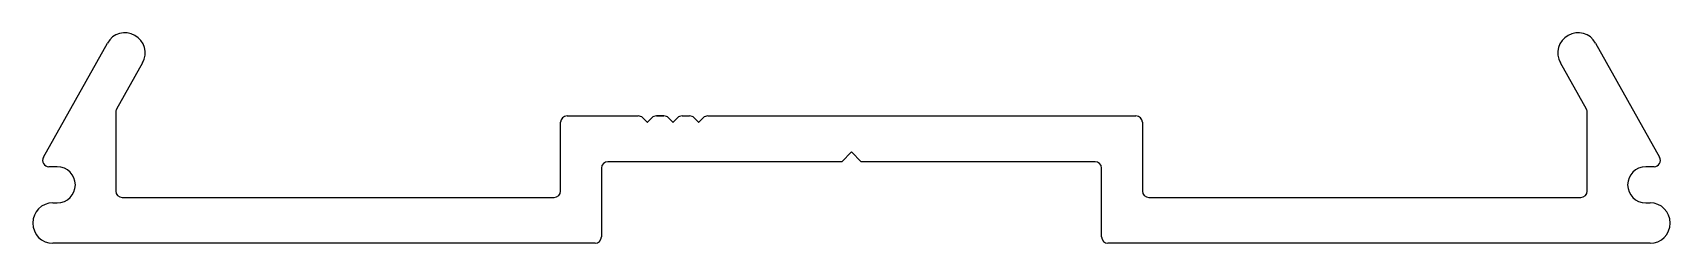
# Model space of a CAD drawing. Extents: x -31.8 to 31.8, y 0.3 to 8.4.
import ezdxf

# ---------------------------------------------------------------- set-up
doc = ezdxf.new("R2010")
doc.units = 0
doc.layers.add('1', color=7, linetype='CONTINUOUS')

msp = doc.modelspace()

# ---------------------------------------------------------------- linework, layer by layer
at = {"layer": '1', "color": 7, "linetype": 'CONTINUOUS'}
for p, q in [((-31.415, 3.604), (-28.927, 8.04)), ((28.903, 8.04), (31.391, 3.604)), ((-27.557, 7.272), (-28.57, 5.467)), ((28.546, 5.467), (27.533, 7.272)), ((-28.602, 5.344), (-28.602, 2.291)), ((-11.067, 5.211), (-9.053, 5.211)), ((-9.053, 5.211), (-8.302, 5.211)), ((-8.302, 5.211), (-8.302, 5.211)), ((-8.125, 5.138), (-7.954, 4.967)), ((-7.942, 4.967), (-7.771, 5.138)), ((-7.594, 5.211), (-7.302, 5.211)), ((-7.302, 5.211), (-7.594, 5.211)), ((-7.594, 5.211), (-7.302, 5.211)), ((-7.302, 5.211), (-7.594, 5.211)), ((-7.594, 5.211), (-7.302, 5.211)), ((-7.125, 5.138), (-6.954, 4.967)), ((-6.942, 4.967), (-6.771, 5.138)), ((-6.595, 5.211), (-6.302, 5.211)), ((-6.125, 5.138), (-5.954, 4.967)), ((-5.942, 4.967), (-5.771, 5.138)), ((-5.595, 5.211), (-4.318, 5.211)), ((-4.318, 5.211), (11.043, 5.211)), ((28.578, 2.291), (28.578, 5.344)), ((-11.317, 2.291), (-11.317, 4.961)), ((11.293, 4.961), (11.293, 2.291)), ((-30.872, 3.231), (-31.197, 3.231)), ((-0.392, 3.431), (-9.477, 3.431)), ((-0.012, 3.811), (-0.392, 3.431)), ((0.368, 3.431), (-0.012, 3.811)), ((9.453, 3.431), (0.368, 3.431)), ((31.173, 3.231), (30.848, 3.231)), ((-9.727, 3.181), (-9.727, 0.511)), ((9.703, 0.511), (9.703, 3.181)), ((-28.352, 2.041), (-11.567, 2.041)), ((11.543, 2.041), (28.328, 2.041)), ((-31.042, 1.831), (-30.872, 1.831)), ((30.848, 1.831), (31.018, 1.831)), ((-9.977, 0.261), (-31.042, 0.261)), ((31.018, 0.261), (9.953, 0.261))]:
    msp.add_line(p, q, dxfattribs=at)
for centre, radius, start, end in [((-28.242, 7.656), 0.785, 330.71291, 150.71291), ((28.218, 7.656), 0.785, 29.28709, 209.28709), ((-28.352, 5.344), 0.25, 150.71291, 180), ((-11.067, 4.961), 0.25, 90, 180), ((-8.302, 4.961), 0.25, 45, 90), ((-7.594, 4.961), 0.25, 90, 135), ((-7.302, 4.961), 0.25, 45, 90), ((-6.595, 4.961), 0.25, 90, 135), ((-6.302, 4.961), 0.25, 45, 90), ((-5.595, 4.961), 0.25, 90, 135), ((11.043, 4.961), 0.25, 0, 90), ((28.328, 5.344), 0.25, 360, 29.28709), ((-7.948, 4.973), 0.008, 225, 315), ((-6.948, 4.973), 0.008, 225, 315), ((-5.948, 4.973), 0.008, 225, 315), ((-31.197, 3.481), 0.25, 150.71291, 270), ((-30.872, 2.531), 0.7, 270, 90), ((-9.477, 3.181), 0.25, 90, 180), ((9.453, 3.181), 0.25, 360, 90), ((30.848, 2.531), 0.7, 90, 270), ((31.173, 3.481), 0.25, 270, 29.28709), ((-28.352, 2.291), 0.25, 180, 270), ((-11.567, 2.291), 0.25, 270, 360), ((11.543, 2.291), 0.25, 180, 270), ((28.328, 2.291), 0.25, 270, 360), ((-31.042, 1.046), 0.785, 90, 270), ((31.018, 1.046), 0.785, 270, 90), ((-9.977, 0.511), 0.25, 270, 0), ((9.953, 0.511), 0.25, 180, 270)]:
    msp.add_arc(centre, radius, start, end, dxfattribs=at)

doc.saveas('drawing.dxf')
